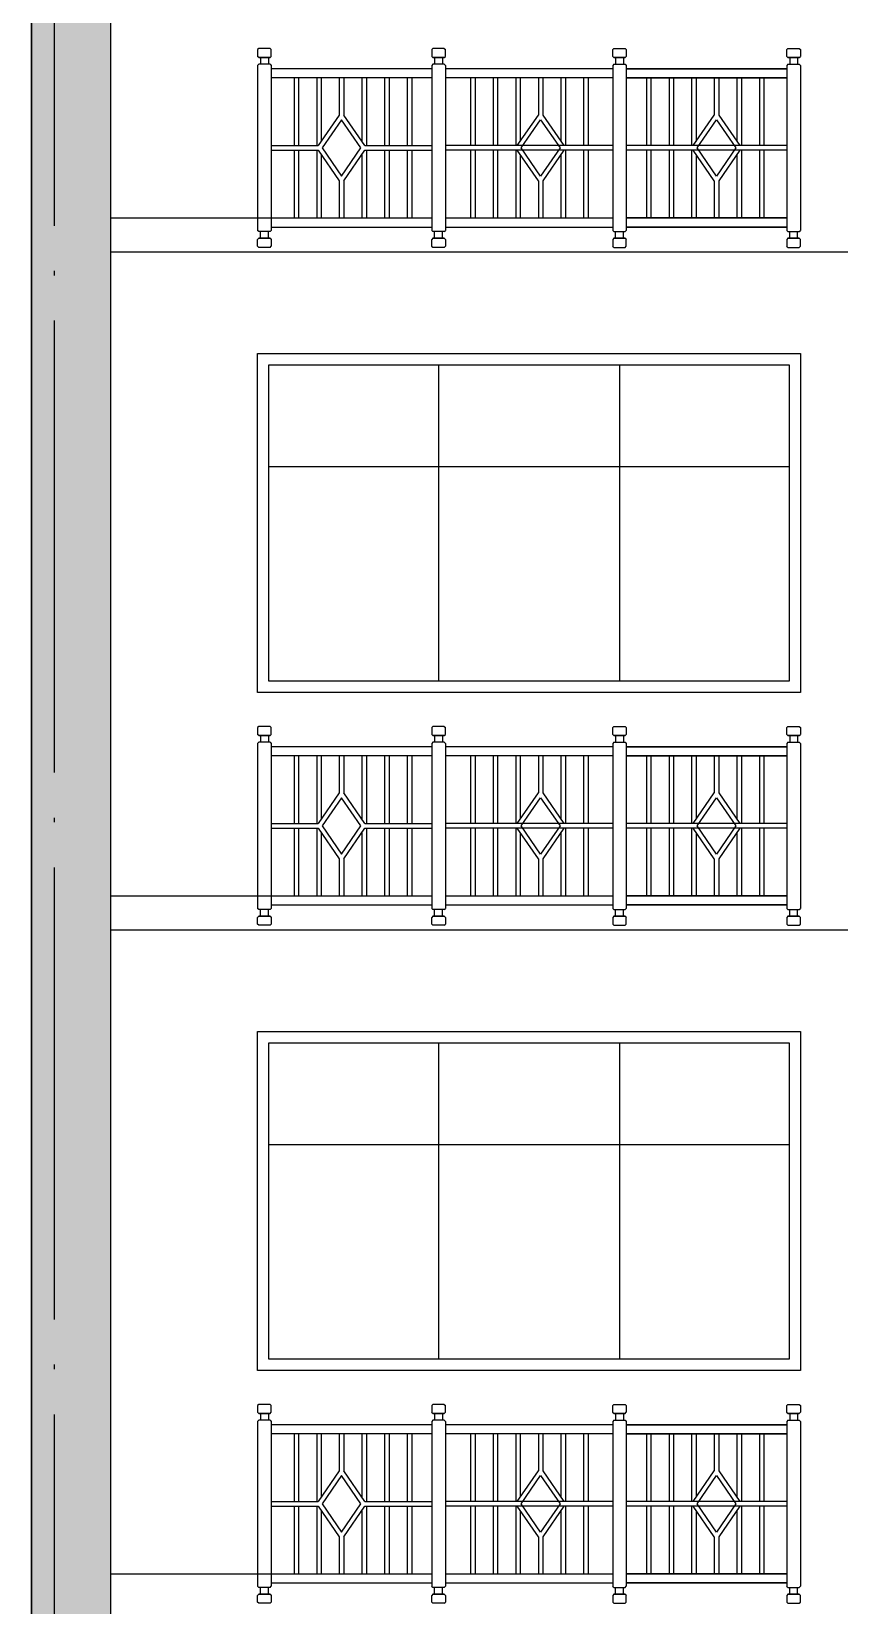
# Model space of a CAD drawing. Extents: x 522289 to 1051641, y 88514 to 354674.
# Drawn here: x 763707 to 767279, y 206410 to 213375 of the extents above; entities that cross this region are included whole.
import ezdxf

# ---------------------------------------------------------------- set-up
doc = ezdxf.new("R2010")
doc.units = 0
doc.header["$LTSCALE"] = 1000
doc.header["$MEASUREMENT"] = 0
doc.linetypes.add('DOTE', pattern=[2.42, 2, -0.2, 0.02, -0.2])
doc.layers.get('0').update_dxf_attribs({"linetype": 'CONTINUOUS'})
for name, color, linetype in [('_0', 7, 'CONTINUOUS'), ('DOTE', 1, 'DOTE'), ('WINDOW', 4, 'CONTINUOUS')]:
    doc.layers.add(name, color=color, linetype=linetype)

msp = doc.modelspace()

# ---------------------------------------------------------------- hatches: boundary and pattern name
h = msp.add_hatch()
h.set_pattern_fill('AR-B816', color=251, scale=100)
h.set_pattern_definition([(0, (-55291.1, 0), (0, 121.3104), []), (90, (-55291.1, 0), (-121.3104, 121.3104), [121.3104, -121.3104])])
h.paths.add_polyline_path([(763706.7, 221549.9), (764056.7, 221549.9), (764056.7, 200549.9), (763706.7, 200549.9)])

# ---------------------------------------------------------------- linework, layer by layer
at = {"color": 34}
for p, q in [((764706.7, 213224.9), (764706.7, 212494.9)), ((764766.7, 213224.9), (764766.7, 212494.9)), ((765476.7, 213209.9, 4.8), (764766.7, 213209.9)), ((765476.7, 213224.9, 4.8), (765476.7, 212494.9, 4.8)), ((765536.7, 213224.9, 4.8), (765536.7, 212494.9, 4.8)), ((766276.7, 213209.9, 4.8), (765536.7, 213209.9, 4.8)), ((766276.7, 213224.9, 4.8), (766276.7, 212494.9, 4.8)), ((766336.7, 213224.9, 4.8), (766336.7, 212494.9, 4.8)), ((767046.7, 213209.9, 4.8), (766336.7, 213209.9, 4.8)), ((766336.7, 213209.9, 4.8), (767046.7, 213209.9)), ((767046.7, 213224.9, 4.8), (767046.7, 212494.9, 4.8)), ((767046.7, 213224.9), (767046.7, 212494.9)), ((767106.7, 213224.9, 4.8), (767106.7, 212494.9, 4.8)), ((767106.7, 213224.9), (767106.7, 212494.9)), ((765476.7, 213169.9, 4.8), (764766.7, 213169.9)), ((766276.7, 213169.9, 4.8), (765536.7, 213169.9, 4.8)), ((767046.7, 213169.9, 4.8), (766336.7, 213169.9, 4.8)), ((766336.7, 213169.9, 4.8), (767046.7, 213169.9)), ((764766.7, 212869.9), (764974.6, 212869.9, 4.8)), ((765180.8, 212869.9, 4.8), (765476.7, 212869.9, 4.8)), ((766268.5, 212869.9, 9.7), (765536.7, 212869.9, 4.8)), ((765854.8, 212869.9, 9.7), (765536.7, 212869.9, 4.8)), ((766276.7, 212869.9, 4.8), (766061, 212869.9, 9.7)), ((766632.5, 212869.9, 4.8), (766336.7, 212869.9, 4.8)), ((767046.7, 212869.9, 4.8), (766444.8, 212869.9, 4.8)), ((767046.7, 212869.9), (766838.8, 212869.9, 4.8)), ((764766.7, 212849.9), (764974.6, 212849.9, 4.8)), ((765180.8, 212849.9, 4.8), (765476.7, 212849.9, 4.8)), ((766268.5, 212849.9, 9.7), (765536.7, 212849.9, 4.8)), ((765854.8, 212849.9, 9.7), (765536.7, 212849.9, 4.8)), ((766276.7, 212849.9, 4.8), (766061, 212849.9, 9.7)), ((766632.5, 212849.9, 4.8), (766336.7, 212849.9, 4.8)), ((767046.7, 212849.9, 4.8), (766444.8, 212849.9, 4.8)), ((767046.7, 212849.9), (766838.8, 212849.9, 4.8)), ((764766.7, 212549.9), (765476.7, 212549.9, 4.8)), ((764766.7, 212509.9), (765476.7, 212509.9, 4.8)), ((765536.7, 212549.9, 4.8), (766276.7, 212549.9, 4.8)), ((765536.7, 212509.9, 4.8), (766276.7, 212509.9, 4.8)), ((766336.7, 212549.9, 4.8), (767046.7, 212549.9, 4.8)), ((767046.7, 212549.9), (766336.7, 212549.9, 4.8)), ((766336.7, 212509.9, 4.8), (767046.7, 212509.9, 4.8)), ((767046.7, 212509.9), (766336.7, 212509.9, 4.8)), ((764706.7, 210224.9), (764706.7, 209494.9)), ((764766.7, 210224.9), (764766.7, 209494.9)), ((765476.7, 210224.9, 4.8), (765476.7, 209494.9, 4.8)), ((765536.7, 210224.9, 4.8), (765536.7, 209494.9, 4.8)), ((766276.7, 210224.9, 4.8), (766276.7, 209494.9, 4.8)), ((766336.7, 210224.9, 4.8), (766336.7, 209494.9, 4.8)), ((767046.7, 210224.9, 4.8), (767046.7, 209494.9, 4.8)), ((767046.7, 210224.9), (767046.7, 209494.9)), ((767106.7, 210224.9, 4.8), (767106.7, 209494.9, 4.8)), ((767106.7, 210224.9), (767106.7, 209494.9)), ((765476.7, 210209.9, 4.8), (764766.7, 210209.9)), ((765476.7, 210169.9, 4.8), (764766.7, 210169.9)), ((766276.7, 210209.9, 4.8), (765536.7, 210209.9, 4.8)), ((766276.7, 210169.9, 4.8), (765536.7, 210169.9, 4.8)), ((767046.7, 210209.9, 4.8), (766336.7, 210209.9, 4.8)), ((766336.7, 210209.9, 4.8), (767046.7, 210209.9)), ((767046.7, 210169.9, 4.8), (766336.7, 210169.9, 4.8)), ((766336.7, 210169.9, 4.8), (767046.7, 210169.9)), ((764766.7, 209869.9), (764974.6, 209869.9, 4.8)), ((765180.8, 209869.9, 4.8), (765476.7, 209869.9, 4.8)), ((766268.5, 209869.9, 9.7), (765536.7, 209869.9, 4.8)), ((765854.8, 209869.9, 9.7), (765536.7, 209869.9, 4.8)), ((766276.7, 209869.9, 4.8), (766061, 209869.9, 9.7)), ((766632.5, 209869.9, 4.8), (766336.7, 209869.9, 4.8)), ((767046.7, 209869.9, 4.8), (766444.8, 209869.9, 4.8)), ((767046.7, 209869.9), (766838.8, 209869.9, 4.8)), ((764766.7, 209849.9), (764974.6, 209849.9, 4.8)), ((765180.8, 209849.9, 4.8), (765476.7, 209849.9, 4.8)), ((766268.5, 209849.9, 9.7), (765536.7, 209849.9, 4.8)), ((765854.8, 209849.9, 9.7), (765536.7, 209849.9, 4.8)), ((766276.7, 209849.9, 4.8), (766061, 209849.9, 9.7)), ((766632.5, 209849.9, 4.8), (766336.7, 209849.9, 4.8)), ((767046.7, 209849.9, 4.8), (766444.8, 209849.9, 4.8)), ((767046.7, 209849.9), (766838.8, 209849.9, 4.8)), ((764766.7, 209549.9), (765476.7, 209549.9, 4.8)), ((765536.7, 209549.9, 4.8), (766276.7, 209549.9, 4.8)), ((766336.7, 209549.9, 4.8), (767046.7, 209549.9, 4.8)), ((767046.7, 209549.9), (766336.7, 209549.9, 4.8)), ((764766.7, 209509.9), (765476.7, 209509.9, 4.8)), ((765536.7, 209509.9, 4.8), (766276.7, 209509.9, 4.8)), ((766336.7, 209509.9, 4.8), (767046.7, 209509.9, 4.8)), ((767046.7, 209509.9), (766336.7, 209509.9, 4.8)), ((764706.7, 207224.9), (764706.7, 206494.9)), ((764766.7, 207224.9), (764766.7, 206494.9)), ((765476.7, 207224.9, 4.8), (765476.7, 206494.9, 4.8)), ((765536.7, 207224.9, 4.8), (765536.7, 206494.9, 4.8)), ((766276.7, 207224.9, 4.8), (766276.7, 206494.9, 4.8)), ((766336.7, 207224.9, 4.8), (766336.7, 206494.9, 4.8)), ((767046.7, 207224.9, 4.8), (767046.7, 206494.9, 4.8)), ((767046.7, 207224.9), (767046.7, 206494.9)), ((767106.7, 207224.9, 4.8), (767106.7, 206494.9, 4.8)), ((767106.7, 207224.9), (767106.7, 206494.9)), ((765476.7, 207209.9, 4.8), (764766.7, 207209.9)), ((765476.7, 207169.9, 4.8), (764766.7, 207169.9)), ((766276.7, 207209.9, 4.8), (765536.7, 207209.9, 4.8)), ((766276.7, 207169.9, 4.8), (765536.7, 207169.9, 4.8)), ((767046.7, 207209.9, 4.8), (766336.7, 207209.9, 4.8)), ((766336.7, 207209.9, 4.8), (767046.7, 207209.9)), ((767046.7, 207169.9, 4.8), (766336.7, 207169.9, 4.8)), ((766336.7, 207169.9, 4.8), (767046.7, 207169.9)), ((764766.7, 206869.9), (764974.6, 206869.9, 4.8)), ((765180.8, 206869.9, 4.8), (765476.7, 206869.9, 4.8)), ((766268.5, 206869.9, 9.7), (765536.7, 206869.9, 4.8)), ((765854.8, 206869.9, 9.7), (765536.7, 206869.9, 4.8)), ((766276.7, 206869.9, 4.8), (766061, 206869.9, 9.7)), ((766632.5, 206869.9, 4.8), (766336.7, 206869.9, 4.8)), ((767046.7, 206869.9, 4.8), (766444.8, 206869.9, 4.8)), ((767046.7, 206869.9), (766838.8, 206869.9, 4.8)), ((764766.7, 206849.9), (764974.6, 206849.9, 4.8)), ((765180.8, 206849.9, 4.8), (765476.7, 206849.9, 4.8)), ((766268.5, 206849.9, 9.7), (765536.7, 206849.9, 4.8)), ((765854.8, 206849.9, 9.7), (765536.7, 206849.9, 4.8)), ((766276.7, 206849.9, 4.8), (766061, 206849.9, 9.7)), ((766632.5, 206849.9, 4.8), (766336.7, 206849.9, 4.8)), ((767046.7, 206849.9, 4.8), (766444.8, 206849.9, 4.8)), ((767046.7, 206849.9), (766838.8, 206849.9, 4.8)), ((764766.7, 206549.9), (765476.7, 206549.9, 4.8)), ((765536.7, 206549.9, 4.8), (766276.7, 206549.9, 4.8)), ((766336.7, 206549.9, 4.8), (767046.7, 206549.9, 4.8)), ((767046.7, 206549.9), (766336.7, 206549.9, 4.8)), ((764766.7, 206509.9), (765476.7, 206509.9, 4.8)), ((765536.7, 206509.9, 4.8), (766276.7, 206509.9, 4.8)), ((766336.7, 206509.9, 4.8), (767046.7, 206509.9, 4.8)), ((767046.7, 206509.9), (766336.7, 206509.9, 4.8))]:
    msp.add_line(p, q, dxfattribs=at)
for points in [[(764711.7, 213299.9), (764706.7, 213294.9)], [(764706.7, 213294.9), (764706.7, 213264.9)], [(764761.7, 213299.9), (764711.7, 213299.9)], [(764761.7, 213299.9), (764766.7, 213294.9)], [(764766.7, 213264.9), (764766.7, 213294.9)], [(767051.7, 213299.9), (767046.7, 213294.9)], [(767046.7, 213264.9), (767046.7, 213294.9)], [(767051.7, 213299.9), (767101.7, 213299.9)], [(767101.7, 213299.9), (767106.7, 213294.9)], [(767106.7, 213294.9), (767106.7, 213264.9)], [(764711.7, 213259.9), (764706.7, 213264.9)], [(764711.7, 213229.9), (764706.7, 213224.9)], [(764761.7, 213259.9), (764711.7, 213259.9)], [(764711.7, 213259.9), (764761.7, 213259.9)], [(764761.7, 213229.9), (764711.7, 213229.9)], [(764719.2, 213259.9), (764719.2, 213229.9)], [(764754.2, 213259.9), (764754.2, 213229.9)], [(764761.7, 213259.9), (764766.7, 213264.9)], [(764761.7, 213229.9), (764766.7, 213224.9)], [(767051.7, 213259.9), (767046.7, 213264.9)], [(767051.7, 213229.9), (767046.7, 213224.9)], [(767051.7, 213259.9), (767101.7, 213259.9)], [(767101.7, 213259.9), (767051.7, 213259.9)], [(767051.7, 213229.9), (767101.7, 213229.9)], [(767059.2, 213259.9), (767059.2, 213229.9)], [(767094.2, 213259.9), (767094.2, 213229.9)], [(767101.7, 213259.9), (767106.7, 213264.9)], [(767101.7, 213229.9), (767106.7, 213224.9)], [(764711.7, 212489.9), (764706.7, 212494.9)], [(764711.7, 212459.9), (764706.7, 212454.9)], [(764706.7, 212424.9), (764706.7, 212454.9)], [(764761.7, 212489.9), (764711.7, 212489.9)], [(764761.7, 212459.9), (764711.7, 212459.9)], [(764711.7, 212459.9), (764761.7, 212459.9)], [(764719.2, 212459.9), (764719.2, 212489.9)], [(764754.2, 212459.9), (764754.2, 212489.9)], [(764761.7, 212489.9), (764766.7, 212494.9)], [(764761.7, 212459.9), (764766.7, 212454.9)], [(764766.7, 212454.9), (764766.7, 212424.9)], [(767051.7, 212489.9), (767046.7, 212494.9)], [(767051.7, 212459.9), (767046.7, 212454.9)], [(767046.7, 212454.9), (767046.7, 212424.9)], [(767051.7, 212489.9), (767101.7, 212489.9)], [(767051.7, 212459.9), (767101.7, 212459.9)], [(767101.7, 212459.9), (767051.7, 212459.9)], [(767059.2, 212459.9), (767059.2, 212489.9)], [(767094.2, 212459.9), (767094.2, 212489.9)], [(767101.7, 212489.9), (767106.7, 212494.9)], [(767101.7, 212459.9), (767106.7, 212454.9)], [(767106.7, 212424.9), (767106.7, 212454.9)], [(764711.7, 212419.9), (764706.7, 212424.9)], [(764761.7, 212419.9), (764711.7, 212419.9)], [(764761.7, 212419.9), (764766.7, 212424.9)], [(767051.7, 212419.9), (767046.7, 212424.9)], [(767051.7, 212419.9), (767101.7, 212419.9)], [(767101.7, 212419.9), (767106.7, 212424.9)], [(764711.7, 210299.9), (764706.7, 210294.9)], [(764706.7, 210294.9), (764706.7, 210264.9)], [(764761.7, 210299.9), (764711.7, 210299.9)], [(764761.7, 210299.9), (764766.7, 210294.9)], [(764766.7, 210264.9), (764766.7, 210294.9)], [(767051.7, 210299.9), (767046.7, 210294.9)], [(767046.7, 210264.9), (767046.7, 210294.9)], [(767051.7, 210299.9), (767101.7, 210299.9)], [(767101.7, 210299.9), (767106.7, 210294.9)], [(767106.7, 210294.9), (767106.7, 210264.9)], [(764711.7, 210259.9), (764706.7, 210264.9)], [(764711.7, 210229.9), (764706.7, 210224.9)], [(764761.7, 210259.9), (764711.7, 210259.9)], [(764711.7, 210259.9), (764761.7, 210259.9)], [(764761.7, 210229.9), (764711.7, 210229.9)], [(764719.2, 210259.9), (764719.2, 210229.9)], [(764754.2, 210259.9), (764754.2, 210229.9)], [(764761.7, 210259.9), (764766.7, 210264.9)], [(764761.7, 210229.9), (764766.7, 210224.9)], [(767051.7, 210259.9), (767046.7, 210264.9)], [(767051.7, 210229.9), (767046.7, 210224.9)], [(767051.7, 210259.9), (767101.7, 210259.9)], [(767101.7, 210259.9), (767051.7, 210259.9)], [(767051.7, 210229.9), (767101.7, 210229.9)], [(767059.2, 210259.9), (767059.2, 210229.9)], [(767094.2, 210259.9), (767094.2, 210229.9)], [(767101.7, 210259.9), (767106.7, 210264.9)], [(767101.7, 210229.9), (767106.7, 210224.9)], [(764711.7, 209489.9), (764706.7, 209494.9)], [(764711.7, 209459.9), (764706.7, 209454.9)], [(764706.7, 209424.9), (764706.7, 209454.9)], [(764761.7, 209489.9), (764711.7, 209489.9)], [(764761.7, 209459.9), (764711.7, 209459.9)], [(764711.7, 209459.9), (764761.7, 209459.9)], [(764719.2, 209459.9), (764719.2, 209489.9)], [(764754.2, 209459.9), (764754.2, 209489.9)], [(764761.7, 209489.9), (764766.7, 209494.9)], [(764761.7, 209459.9), (764766.7, 209454.9)], [(764766.7, 209454.9), (764766.7, 209424.9)], [(767051.7, 209489.9), (767046.7, 209494.9)], [(767051.7, 209459.9), (767046.7, 209454.9)], [(767046.7, 209454.9), (767046.7, 209424.9)], [(767051.7, 209489.9), (767101.7, 209489.9)], [(767051.7, 209459.9), (767101.7, 209459.9)], [(767101.7, 209459.9), (767051.7, 209459.9)], [(767059.2, 209459.9), (767059.2, 209489.9)], [(767094.2, 209459.9), (767094.2, 209489.9)], [(767101.7, 209489.9), (767106.7, 209494.9)], [(767101.7, 209459.9), (767106.7, 209454.9)], [(767106.7, 209424.9), (767106.7, 209454.9)], [(764711.7, 209419.9), (764706.7, 209424.9)], [(764761.7, 209419.9), (764711.7, 209419.9)], [(764761.7, 209419.9), (764766.7, 209424.9)], [(767051.7, 209419.9), (767046.7, 209424.9)], [(767051.7, 209419.9), (767101.7, 209419.9)], [(767101.7, 209419.9), (767106.7, 209424.9)], [(764711.7, 207299.9), (764706.7, 207294.9)], [(764706.7, 207294.9), (764706.7, 207264.9)], [(764761.7, 207299.9), (764711.7, 207299.9)], [(764761.7, 207299.9), (764766.7, 207294.9)], [(764766.7, 207264.9), (764766.7, 207294.9)], [(767051.7, 207299.9), (767046.7, 207294.9)], [(767046.7, 207264.9), (767046.7, 207294.9)], [(767051.7, 207299.9), (767101.7, 207299.9)], [(767101.7, 207299.9), (767106.7, 207294.9)], [(767106.7, 207294.9), (767106.7, 207264.9)], [(764711.7, 207259.9), (764706.7, 207264.9)], [(764711.7, 207229.9), (764706.7, 207224.9)], [(764761.7, 207259.9), (764711.7, 207259.9)], [(764711.7, 207259.9), (764761.7, 207259.9)], [(764761.7, 207229.9), (764711.7, 207229.9)], [(764719.2, 207259.9), (764719.2, 207229.9)], [(764754.2, 207259.9), (764754.2, 207229.9)], [(764761.7, 207259.9), (764766.7, 207264.9)], [(764761.7, 207229.9), (764766.7, 207224.9)], [(767051.7, 207259.9), (767046.7, 207264.9)], [(767051.7, 207229.9), (767046.7, 207224.9)], [(767051.7, 207259.9), (767101.7, 207259.9)], [(767101.7, 207259.9), (767051.7, 207259.9)], [(767051.7, 207229.9), (767101.7, 207229.9)], [(767059.2, 207259.9), (767059.2, 207229.9)], [(767094.2, 207259.9), (767094.2, 207229.9)], [(767101.7, 207259.9), (767106.7, 207264.9)], [(767101.7, 207229.9), (767106.7, 207224.9)], [(764711.7, 206489.9), (764706.7, 206494.9)], [(764711.7, 206459.9), (764706.7, 206454.9)], [(764706.7, 206424.9), (764706.7, 206454.9)], [(764761.7, 206489.9), (764711.7, 206489.9)], [(764761.7, 206459.9), (764711.7, 206459.9)], [(764711.7, 206459.9), (764761.7, 206459.9)], [(764719.2, 206459.9), (764719.2, 206489.9)], [(764754.2, 206459.9), (764754.2, 206489.9)], [(764761.7, 206489.9), (764766.7, 206494.9)], [(764761.7, 206459.9), (764766.7, 206454.9)], [(764766.7, 206454.9), (764766.7, 206424.9)], [(767051.7, 206489.9), (767046.7, 206494.9)], [(767051.7, 206459.9), (767046.7, 206454.9)], [(767046.7, 206454.9), (767046.7, 206424.9)], [(767051.7, 206489.9), (767101.7, 206489.9)], [(767051.7, 206459.9), (767101.7, 206459.9)], [(767101.7, 206459.9), (767051.7, 206459.9)], [(767059.2, 206459.9), (767059.2, 206489.9)], [(767094.2, 206459.9), (767094.2, 206489.9)], [(767101.7, 206489.9), (767106.7, 206494.9)], [(767101.7, 206459.9), (767106.7, 206454.9)], [(767106.7, 206424.9), (767106.7, 206454.9)], [(764711.7, 206419.9), (764706.7, 206424.9)], [(764761.7, 206419.9), (764711.7, 206419.9)], [(764761.7, 206419.9), (764766.7, 206424.9)], [(767051.7, 206419.9), (767046.7, 206424.9)], [(767051.7, 206419.9), (767101.7, 206419.9)], [(767101.7, 206419.9), (767106.7, 206424.9)]]:
    msp.add_lwpolyline(points, dxfattribs=at)
for points, elevation in [([(765481.7, 213299.9), (765476.7, 213294.9)], 4.8), ([(765476.7, 213294.9), (765476.7, 213264.9)], 4.8), ([(765531.7, 213299.9), (765481.7, 213299.9)], 4.8), ([(765531.7, 213299.9), (765536.7, 213294.9)], 4.8), ([(765536.7, 213264.9), (765536.7, 213294.9)], 4.8), ([(766281.7, 213299.9), (766276.7, 213294.9)], 4.8), ([(766276.7, 213264.9), (766276.7, 213294.9)], 4.8), ([(766281.7, 213299.9), (766331.7, 213299.9)], 4.8), ([(766331.7, 213299.9), (766336.7, 213294.9)], 4.8), ([(766336.7, 213294.9), (766336.7, 213264.9)], 4.8), ([(767051.7, 213299.9), (767046.7, 213294.9)], 4.8), ([(767046.7, 213264.9), (767046.7, 213294.9)], 4.8), ([(767051.7, 213299.9), (767101.7, 213299.9)], 4.8), ([(767101.7, 213299.9), (767106.7, 213294.9)], 4.8), ([(767106.7, 213294.9), (767106.7, 213264.9)], 4.8), ([(765481.7, 213259.9), (765476.7, 213264.9)], 4.8), ([(765481.7, 213229.9), (765476.7, 213224.9)], 4.8), ([(765531.7, 213259.9), (765481.7, 213259.9)], 4.8), ([(765481.7, 213259.9), (765531.7, 213259.9)], 4.8), ([(765531.7, 213229.9), (765481.7, 213229.9)], 4.8), ([(765489.2, 213259.9), (765489.2, 213229.9)], 4.8), ([(765524.2, 213259.9), (765524.2, 213229.9)], 4.8), ([(765531.7, 213259.9), (765536.7, 213264.9)], 4.8), ([(765531.7, 213229.9), (765536.7, 213224.9)], 4.8), ([(766281.7, 213259.9), (766276.7, 213264.9)], 4.8), ([(766281.7, 213229.9), (766276.7, 213224.9)], 4.8), ([(766281.7, 213259.9), (766331.7, 213259.9)], 4.8), ([(766331.7, 213259.9), (766281.7, 213259.9)], 4.8), ([(766281.7, 213229.9), (766331.7, 213229.9)], 4.8), ([(766289.2, 213259.9), (766289.2, 213229.9)], 4.8), ([(766324.2, 213259.9), (766324.2, 213229.9)], 4.8), ([(766331.7, 213259.9), (766336.7, 213264.9)], 4.8), ([(766331.7, 213229.9), (766336.7, 213224.9)], 4.8), ([(767051.7, 213259.9), (767046.7, 213264.9)], 4.8), ([(767051.7, 213229.9), (767046.7, 213224.9)], 4.8), ([(767051.7, 213259.9), (767101.7, 213259.9)], 4.8), ([(767101.7, 213259.9), (767051.7, 213259.9)], 4.8), ([(767051.7, 213229.9), (767101.7, 213229.9)], 4.8), ([(767059.2, 213259.9), (767059.2, 213229.9)], 4.8), ([(767094.2, 213259.9), (767094.2, 213229.9)], 4.8), ([(767101.7, 213259.9), (767106.7, 213264.9)], 4.8), ([(767101.7, 213229.9), (767106.7, 213224.9)], 4.8), ([(764867.7, 213169.9), (764867.7, 212869.9)], 4.8), ([(764887.7, 213169.9), (764887.7, 212869.9)], 4.8), ([(764967.7, 213169.9), (764967.7, 212869.9)], 4.8), ([(764987.7, 213169.9), (764987.7, 212889)], 4.8), ([(765067.7, 213169.9), (765067.7, 213005.4)], 4.8), ([(765087.7, 213169.9), (765087.7, 213005.4)], 4.8), ([(765167.7, 213169.9), (765167.7, 212889)], 4.8), ([(765187.7, 213169.9), (765187.7, 212869.9)], 4.8), ([(765267.7, 213169.9), (765267.7, 212869.9)], 4.8), ([(765287.7, 213169.9), (765287.7, 212869.9)], 4.8), ([(765367.7, 213169.9), (765367.7, 212869.9)], 4.8), ([(765387.7, 213169.9), (765387.7, 212869.9)], 4.8), ([(765647.9, 213169.9), (765647.9, 212869.9)], 9.7), ([(765667.9, 213169.9), (765667.9, 212869.9)], 9.7), ([(765747.9, 213169.9), (765747.9, 212869.9)], 9.7), ([(765767.9, 213169.9), (765767.9, 212869.9)], 9.7), ([(765847.9, 213169.9), (765847.9, 212869.9)], 9.7), ([(765867.9, 213169.9), (765867.9, 212889)], 9.7), ([(765947.9, 213169.9), (765947.9, 213005.4)], 9.7), ([(765967.9, 213169.9), (765967.9, 213005.4)], 9.7), ([(766047.9, 213169.9), (766047.9, 212889)], 9.7), ([(766067.9, 213169.9), (766067.9, 212869.9)], 9.7), ([(766147.9, 213169.9), (766147.9, 212869.9)], 9.7), ([(766167.9, 213169.9), (766167.9, 212869.9)], 9.7), ([(766425.6, 213169.9), (766425.6, 212869.9)], 4.8), ([(766445.6, 213169.9), (766445.6, 212869.9)], 4.8), ([(766525.6, 213169.9), (766525.6, 212869.9)], 4.8), ([(766545.6, 213169.9), (766545.6, 212869.9)], 4.8), ([(766625.6, 213169.9), (766625.6, 212869.9)], 4.8), ([(766645.6, 213169.9), (766645.6, 212889)], 4.8), ([(766725.6, 213169.9), (766725.6, 213005.4)], 4.8), ([(766745.6, 213169.9), (766745.6, 213005.4)], 4.8), ([(766825.6, 213169.9), (766825.6, 212889)], 4.8), ([(766845.6, 213169.9), (766845.6, 212869.9)], 4.8), ([(766925.6, 213169.9), (766925.6, 212869.9)], 4.8), ([(766945.6, 213169.9), (766945.6, 212869.9)], 4.8), ([(765067.7, 213005.4), (764974.6, 212869.9)], 4.8), ([(765180.8, 212869.9), (765087.7, 213005.4)], 4.8), ([(765854.8, 212869.9), (765947.9, 213005.4)], 9.7), ([(765967.9, 213005.4), (766061, 212869.9)], 9.7), ([(766632.5, 212869.9), (766725.6, 213005.4)], 4.8), ([(766745.6, 213005.4), (766838.8, 212869.9)], 4.8), ([(764867.7, 212849.9), (764867.7, 212549.9)], 4.8), ([(764887.7, 212849.9), (764887.7, 212549.9)], 4.8), ([(764967.7, 212849.9), (764967.7, 212549.9)], 4.8), ([(764974.6, 212849.9), (765067.7, 212714.5)], 4.8), ([(764987.7, 212830.8), (764987.7, 212549.9)], 4.8), ([(765087.7, 212714.5), (765180.8, 212849.9)], 4.8), ([(765167.7, 212830.8), (765167.7, 212549.9)], 4.8), ([(765187.7, 212849.9), (765187.7, 212549.9)], 4.8), ([(765267.7, 212849.9), (765267.7, 212549.9)], 4.8), ([(765287.7, 212849.9), (765287.7, 212549.9)], 4.8), ([(765367.7, 212849.9), (765367.7, 212549.9)], 4.8), ([(765387.7, 212849.9), (765387.7, 212549.9)], 4.8), ([(765536.7, 212849.9), (765536.7, 212549.9)], 4.8), ([(765647.9, 212849.9), (765647.9, 212549.9)], 9.7), ([(765667.9, 212849.9), (765667.9, 212549.9)], 9.7), ([(765747.9, 212849.9), (765747.9, 212549.9)], 9.7), ([(765767.9, 212849.9), (765767.9, 212549.9)], 9.7), ([(765847.9, 212849.9), (765847.9, 212549.9)], 9.7), ([(765947.9, 212714.5), (765854.8, 212849.9)], 9.7), ([(765867.9, 212830.8), (765867.9, 212549.9)], 9.7), ([(766061, 212849.9), (765967.9, 212714.5)], 9.7), ([(766047.9, 212830.8), (766047.9, 212549.9)], 9.7), ([(766067.9, 212849.9), (766067.9, 212549.9)], 9.7), ([(766147.9, 212849.9), (766147.9, 212549.9)], 9.7), ([(766167.9, 212849.9), (766167.9, 212549.9)], 9.7), ([(766276.7, 212849.9), (766276.7, 212549.9)], 4.8), ([(766425.6, 212849.9), (766425.6, 212549.9)], 4.8), ([(766445.6, 212849.9), (766445.6, 212549.9)], 4.8), ([(766525.6, 212849.9), (766525.6, 212549.9)], 4.8), ([(766545.6, 212849.9), (766545.6, 212549.9)], 4.8), ([(766625.6, 212849.9), (766625.6, 212549.9)], 4.8), ([(766725.6, 212714.5), (766632.5, 212849.9)], 4.8), ([(766645.6, 212830.8), (766645.6, 212549.9)], 4.8), ([(766838.8, 212849.9), (766745.6, 212714.5)], 4.8), ([(766825.6, 212830.8), (766825.6, 212549.9)], 4.8), ([(766845.6, 212849.9), (766845.6, 212549.9)], 4.8), ([(766925.6, 212849.9), (766925.6, 212549.9)], 4.8), ([(766945.6, 212849.9), (766945.6, 212549.9)], 4.8), ([(765067.7, 212714.5), (765067.7, 212549.9)], 4.8), ([(765087.7, 212714.5), (765087.7, 212549.9)], 4.8), ([(765947.9, 212714.5), (765947.9, 212549.9)], 9.7), ([(765967.9, 212714.5), (765967.9, 212549.9)], 9.7), ([(766725.6, 212714.5), (766725.6, 212549.9)], 4.8), ([(766745.6, 212714.5), (766745.6, 212549.9)], 4.8), ([(765481.7, 212489.9), (765476.7, 212494.9)], 4.8), ([(765481.7, 212459.9), (765476.7, 212454.9)], 4.8), ([(765476.7, 212424.9), (765476.7, 212454.9)], 4.8), ([(765531.7, 212489.9), (765481.7, 212489.9)], 4.8), ([(765531.7, 212459.9), (765481.7, 212459.9)], 4.8), ([(765481.7, 212459.9), (765531.7, 212459.9)], 4.8), ([(765489.2, 212459.9), (765489.2, 212489.9)], 4.8), ([(765524.2, 212459.9), (765524.2, 212489.9)], 4.8), ([(765531.7, 212489.9), (765536.7, 212494.9)], 4.8), ([(765531.7, 212459.9), (765536.7, 212454.9)], 4.8), ([(765536.7, 212454.9), (765536.7, 212424.9)], 4.8), ([(766281.7, 212489.9), (766276.7, 212494.9)], 4.8), ([(766281.7, 212459.9), (766276.7, 212454.9)], 4.8), ([(766276.7, 212454.9), (766276.7, 212424.9)], 4.8), ([(766281.7, 212489.9), (766331.7, 212489.9)], 4.8), ([(766281.7, 212459.9), (766331.7, 212459.9)], 4.8), ([(766331.7, 212459.9), (766281.7, 212459.9)], 4.8), ([(766289.2, 212459.9), (766289.2, 212489.9)], 4.8), ([(766324.2, 212459.9), (766324.2, 212489.9)], 4.8), ([(766331.7, 212489.9), (766336.7, 212494.9)], 4.8), ([(766331.7, 212459.9), (766336.7, 212454.9)], 4.8), ([(766336.7, 212424.9), (766336.7, 212454.9)], 4.8), ([(767051.7, 212489.9), (767046.7, 212494.9)], 4.8), ([(767051.7, 212459.9), (767046.7, 212454.9)], 4.8), ([(767046.7, 212454.9), (767046.7, 212424.9)], 4.8), ([(767051.7, 212489.9), (767101.7, 212489.9)], 4.8), ([(767051.7, 212459.9), (767101.7, 212459.9)], 4.8), ([(767101.7, 212459.9), (767051.7, 212459.9)], 4.8), ([(767059.2, 212459.9), (767059.2, 212489.9)], 4.8), ([(767094.2, 212459.9), (767094.2, 212489.9)], 4.8), ([(767101.7, 212489.9), (767106.7, 212494.9)], 4.8), ([(767101.7, 212459.9), (767106.7, 212454.9)], 4.8), ([(767106.7, 212424.9), (767106.7, 212454.9)], 4.8), ([(765481.7, 212419.9), (765476.7, 212424.9)], 4.8), ([(765531.7, 212419.9), (765481.7, 212419.9)], 4.8), ([(765531.7, 212419.9), (765536.7, 212424.9)], 4.8), ([(766281.7, 212419.9), (766276.7, 212424.9)], 4.8), ([(766281.7, 212419.9), (766331.7, 212419.9)], 4.8), ([(766331.7, 212419.9), (766336.7, 212424.9)], 4.8), ([(766331.7, 212419.9), (766336.7, 212424.9)], 4.8), ([(767051.7, 212419.9), (767046.7, 212424.9)], 4.8), ([(767051.7, 212419.9), (767101.7, 212419.9)], 4.8), ([(767101.7, 212419.9), (767106.7, 212424.9)], 4.8), ([(765481.7, 210299.9), (765476.7, 210294.9)], 4.8), ([(765476.7, 210294.9), (765476.7, 210264.9)], 4.8), ([(765531.7, 210299.9), (765481.7, 210299.9)], 4.8), ([(765531.7, 210299.9), (765536.7, 210294.9)], 4.8), ([(765536.7, 210264.9), (765536.7, 210294.9)], 4.8), ([(766281.7, 210299.9), (766276.7, 210294.9)], 4.8), ([(766276.7, 210264.9), (766276.7, 210294.9)], 4.8), ([(766281.7, 210299.9), (766331.7, 210299.9)], 4.8), ([(766331.7, 210299.9), (766336.7, 210294.9)], 4.8), ([(766336.7, 210294.9), (766336.7, 210264.9)], 4.8), ([(767051.7, 210299.9), (767046.7, 210294.9)], 4.8), ([(767046.7, 210264.9), (767046.7, 210294.9)], 4.8), ([(767051.7, 210299.9), (767101.7, 210299.9)], 4.8), ([(767101.7, 210299.9), (767106.7, 210294.9)], 4.8), ([(767106.7, 210294.9), (767106.7, 210264.9)], 4.8), ([(765481.7, 210259.9), (765476.7, 210264.9)], 4.8), ([(765481.7, 210229.9), (765476.7, 210224.9)], 4.8), ([(765531.7, 210259.9), (765481.7, 210259.9)], 4.8), ([(765481.7, 210259.9), (765531.7, 210259.9)], 4.8), ([(765531.7, 210229.9), (765481.7, 210229.9)], 4.8), ([(765489.2, 210259.9), (765489.2, 210229.9)], 4.8), ([(765524.2, 210259.9), (765524.2, 210229.9)], 4.8), ([(765531.7, 210259.9), (765536.7, 210264.9)], 4.8), ([(765531.7, 210229.9), (765536.7, 210224.9)], 4.8), ([(766281.7, 210259.9), (766276.7, 210264.9)], 4.8), ([(766281.7, 210229.9), (766276.7, 210224.9)], 4.8), ([(766281.7, 210259.9), (766331.7, 210259.9)], 4.8), ([(766331.7, 210259.9), (766281.7, 210259.9)], 4.8), ([(766281.7, 210229.9), (766331.7, 210229.9)], 4.8), ([(766289.2, 210259.9), (766289.2, 210229.9)], 4.8), ([(766324.2, 210259.9), (766324.2, 210229.9)], 4.8), ([(766331.7, 210259.9), (766336.7, 210264.9)], 4.8), ([(766331.7, 210229.9), (766336.7, 210224.9)], 4.8), ([(767051.7, 210259.9), (767046.7, 210264.9)], 4.8), ([(767051.7, 210229.9), (767046.7, 210224.9)], 4.8), ([(767051.7, 210259.9), (767101.7, 210259.9)], 4.8), ([(767101.7, 210259.9), (767051.7, 210259.9)], 4.8), ([(767051.7, 210229.9), (767101.7, 210229.9)], 4.8), ([(767059.2, 210259.9), (767059.2, 210229.9)], 4.8), ([(767094.2, 210259.9), (767094.2, 210229.9)], 4.8), ([(767101.7, 210259.9), (767106.7, 210264.9)], 4.8), ([(767101.7, 210229.9), (767106.7, 210224.9)], 4.8), ([(764867.7, 210169.9), (764867.7, 209869.9)], 4.8), ([(764887.7, 210169.9), (764887.7, 209869.9)], 4.8), ([(764967.7, 210169.9), (764967.7, 209869.9)], 4.8), ([(764987.7, 210169.9), (764987.7, 209889)], 4.8), ([(765067.7, 210169.9), (765067.7, 210005.4)], 4.8), ([(765087.7, 210169.9), (765087.7, 210005.4)], 4.8), ([(765167.7, 210169.9), (765167.7, 209889)], 4.8), ([(765187.7, 210169.9), (765187.7, 209869.9)], 4.8), ([(765267.7, 210169.9), (765267.7, 209869.9)], 4.8), ([(765287.7, 210169.9), (765287.7, 209869.9)], 4.8), ([(765367.7, 210169.9), (765367.7, 209869.9)], 4.8), ([(765387.7, 210169.9), (765387.7, 209869.9)], 4.8), ([(765647.9, 210169.9), (765647.9, 209869.9)], 9.7), ([(765667.9, 210169.9), (765667.9, 209869.9)], 9.7), ([(765747.9, 210169.9), (765747.9, 209869.9)], 9.7), ([(765767.9, 210169.9), (765767.9, 209869.9)], 9.7), ([(765847.9, 210169.9), (765847.9, 209869.9)], 9.7), ([(765867.9, 210169.9), (765867.9, 209889)], 9.7), ([(765947.9, 210169.9), (765947.9, 210005.4)], 9.7), ([(765967.9, 210169.9), (765967.9, 210005.4)], 9.7), ([(766047.9, 210169.9), (766047.9, 209889)], 9.7), ([(766067.9, 210169.9), (766067.9, 209869.9)], 9.7), ([(766147.9, 210169.9), (766147.9, 209869.9)], 9.7), ([(766167.9, 210169.9), (766167.9, 209869.9)], 9.7), ([(766425.6, 210169.9), (766425.6, 209869.9)], 4.8), ([(766445.6, 210169.9), (766445.6, 209869.9)], 4.8), ([(766525.6, 210169.9), (766525.6, 209869.9)], 4.8), ([(766545.6, 210169.9), (766545.6, 209869.9)], 4.8), ([(766625.6, 210169.9), (766625.6, 209869.9)], 4.8), ([(766645.6, 210169.9), (766645.6, 209889)], 4.8), ([(766725.6, 210169.9), (766725.6, 210005.4)], 4.8), ([(766745.6, 210169.9), (766745.6, 210005.4)], 4.8), ([(766825.6, 210169.9), (766825.6, 209889)], 4.8), ([(766845.6, 210169.9), (766845.6, 209869.9)], 4.8), ([(766925.6, 210169.9), (766925.6, 209869.9)], 4.8), ([(766945.6, 210169.9), (766945.6, 209869.9)], 4.8), ([(765067.7, 210005.4), (764974.6, 209869.9)], 4.8), ([(765180.8, 209869.9), (765087.7, 210005.4)], 4.8), ([(765854.8, 209869.9), (765947.9, 210005.4)], 9.7), ([(765967.9, 210005.4), (766061, 209869.9)], 9.7), ([(766632.5, 209869.9), (766725.6, 210005.4)], 4.8), ([(766745.6, 210005.4), (766838.8, 209869.9)], 4.8), ([(764867.7, 209849.9), (764867.7, 209549.9)], 4.8), ([(764887.7, 209849.9), (764887.7, 209549.9)], 4.8), ([(764967.7, 209849.9), (764967.7, 209549.9)], 4.8), ([(764974.6, 209849.9), (765067.7, 209714.5)], 4.8), ([(764987.7, 209830.8), (764987.7, 209549.9)], 4.8), ([(765087.7, 209714.5), (765180.8, 209849.9)], 4.8), ([(765167.7, 209830.8), (765167.7, 209549.9)], 4.8), ([(765187.7, 209849.9), (765187.7, 209549.9)], 4.8), ([(765267.7, 209849.9), (765267.7, 209549.9)], 4.8), ([(765287.7, 209849.9), (765287.7, 209549.9)], 4.8), ([(765367.7, 209849.9), (765367.7, 209549.9)], 4.8), ([(765387.7, 209849.9), (765387.7, 209549.9)], 4.8), ([(765536.7, 209849.9), (765536.7, 209549.9)], 4.8), ([(765647.9, 209849.9), (765647.9, 209549.9)], 9.7), ([(765667.9, 209849.9), (765667.9, 209549.9)], 9.7), ([(765747.9, 209849.9), (765747.9, 209549.9)], 9.7), ([(765767.9, 209849.9), (765767.9, 209549.9)], 9.7), ([(765847.9, 209849.9), (765847.9, 209549.9)], 9.7), ([(765947.9, 209714.5), (765854.8, 209849.9)], 9.7), ([(765867.9, 209830.8), (765867.9, 209549.9)], 9.7), ([(766061, 209849.9), (765967.9, 209714.5)], 9.7), ([(766047.9, 209830.8), (766047.9, 209549.9)], 9.7), ([(766067.9, 209849.9), (766067.9, 209549.9)], 9.7), ([(766147.9, 209849.9), (766147.9, 209549.9)], 9.7), ([(766167.9, 209849.9), (766167.9, 209549.9)], 9.7), ([(766276.7, 209849.9), (766276.7, 209549.9)], 4.8), ([(766425.6, 209849.9), (766425.6, 209549.9)], 4.8), ([(766445.6, 209849.9), (766445.6, 209549.9)], 4.8), ([(766525.6, 209849.9), (766525.6, 209549.9)], 4.8), ([(766545.6, 209849.9), (766545.6, 209549.9)], 4.8), ([(766625.6, 209849.9), (766625.6, 209549.9)], 4.8), ([(766725.6, 209714.5), (766632.5, 209849.9)], 4.8), ([(766645.6, 209830.8), (766645.6, 209549.9)], 4.8), ([(766838.8, 209849.9), (766745.6, 209714.5)], 4.8), ([(766825.6, 209830.8), (766825.6, 209549.9)], 4.8), ([(766845.6, 209849.9), (766845.6, 209549.9)], 4.8), ([(766925.6, 209849.9), (766925.6, 209549.9)], 4.8), ([(766945.6, 209849.9), (766945.6, 209549.9)], 4.8), ([(765067.7, 209714.5), (765067.7, 209549.9)], 4.8), ([(765087.7, 209714.5), (765087.7, 209549.9)], 4.8), ([(765947.9, 209714.5), (765947.9, 209549.9)], 9.7), ([(765967.9, 209714.5), (765967.9, 209549.9)], 9.7), ([(766725.6, 209714.5), (766725.6, 209549.9)], 4.8), ([(766745.6, 209714.5), (766745.6, 209549.9)], 4.8), ([(765481.7, 209489.9), (765476.7, 209494.9)], 4.8), ([(765481.7, 209459.9), (765476.7, 209454.9)], 4.8), ([(765476.7, 209424.9), (765476.7, 209454.9)], 4.8), ([(765531.7, 209489.9), (765481.7, 209489.9)], 4.8), ([(765531.7, 209459.9), (765481.7, 209459.9)], 4.8), ([(765481.7, 209459.9), (765531.7, 209459.9)], 4.8), ([(765489.2, 209459.9), (765489.2, 209489.9)], 4.8), ([(765524.2, 209459.9), (765524.2, 209489.9)], 4.8), ([(765531.7, 209489.9), (765536.7, 209494.9)], 4.8), ([(765531.7, 209459.9), (765536.7, 209454.9)], 4.8), ([(765536.7, 209454.9), (765536.7, 209424.9)], 4.8), ([(766281.7, 209489.9), (766276.7, 209494.9)], 4.8), ([(766281.7, 209459.9), (766276.7, 209454.9)], 4.8), ([(766276.7, 209454.9), (766276.7, 209424.9)], 4.8), ([(766281.7, 209489.9), (766331.7, 209489.9)], 4.8), ([(766281.7, 209459.9), (766331.7, 209459.9)], 4.8), ([(766331.7, 209459.9), (766281.7, 209459.9)], 4.8), ([(766289.2, 209459.9), (766289.2, 209489.9)], 4.8), ([(766324.2, 209459.9), (766324.2, 209489.9)], 4.8), ([(766331.7, 209489.9), (766336.7, 209494.9)], 4.8), ([(766331.7, 209459.9), (766336.7, 209454.9)], 4.8), ([(766336.7, 209424.9), (766336.7, 209454.9)], 4.8), ([(767051.7, 209489.9), (767046.7, 209494.9)], 4.8), ([(767051.7, 209459.9), (767046.7, 209454.9)], 4.8), ([(767046.7, 209454.9), (767046.7, 209424.9)], 4.8), ([(767051.7, 209489.9), (767101.7, 209489.9)], 4.8), ([(767051.7, 209459.9), (767101.7, 209459.9)], 4.8), ([(767101.7, 209459.9), (767051.7, 209459.9)], 4.8), ([(767059.2, 209459.9), (767059.2, 209489.9)], 4.8), ([(767094.2, 209459.9), (767094.2, 209489.9)], 4.8), ([(767101.7, 209489.9), (767106.7, 209494.9)], 4.8), ([(767101.7, 209459.9), (767106.7, 209454.9)], 4.8), ([(767106.7, 209424.9), (767106.7, 209454.9)], 4.8), ([(765481.7, 209419.9), (765476.7, 209424.9)], 4.8), ([(765531.7, 209419.9), (765481.7, 209419.9)], 4.8), ([(765531.7, 209419.9), (765536.7, 209424.9)], 4.8), ([(766281.7, 209419.9), (766276.7, 209424.9)], 4.8), ([(766281.7, 209419.9), (766331.7, 209419.9)], 4.8), ([(766331.7, 209419.9), (766336.7, 209424.9)], 4.8), ([(766331.7, 209419.9), (766336.7, 209424.9)], 4.8), ([(767051.7, 209419.9), (767046.7, 209424.9)], 4.8), ([(767051.7, 209419.9), (767101.7, 209419.9)], 4.8), ([(767101.7, 209419.9), (767106.7, 209424.9)], 4.8), ([(765481.7, 207299.9), (765476.7, 207294.9)], 4.8), ([(765476.7, 207294.9), (765476.7, 207264.9)], 4.8), ([(765531.7, 207299.9), (765481.7, 207299.9)], 4.8), ([(765531.7, 207299.9), (765536.7, 207294.9)], 4.8), ([(765536.7, 207264.9), (765536.7, 207294.9)], 4.8), ([(766281.7, 207299.9), (766276.7, 207294.9)], 4.8), ([(766276.7, 207264.9), (766276.7, 207294.9)], 4.8), ([(766281.7, 207299.9), (766331.7, 207299.9)], 4.8), ([(766331.7, 207299.9), (766336.7, 207294.9)], 4.8), ([(766336.7, 207294.9), (766336.7, 207264.9)], 4.8), ([(767051.7, 207299.9), (767046.7, 207294.9)], 4.8), ([(767046.7, 207264.9), (767046.7, 207294.9)], 4.8), ([(767051.7, 207299.9), (767101.7, 207299.9)], 4.8), ([(767101.7, 207299.9), (767106.7, 207294.9)], 4.8), ([(767106.7, 207294.9), (767106.7, 207264.9)], 4.8), ([(765481.7, 207259.9), (765476.7, 207264.9)], 4.8), ([(765481.7, 207229.9), (765476.7, 207224.9)], 4.8), ([(765531.7, 207259.9), (765481.7, 207259.9)], 4.8), ([(765481.7, 207259.9), (765531.7, 207259.9)], 4.8), ([(765531.7, 207229.9), (765481.7, 207229.9)], 4.8), ([(765489.2, 207259.9), (765489.2, 207229.9)], 4.8), ([(765524.2, 207259.9), (765524.2, 207229.9)], 4.8), ([(765531.7, 207259.9), (765536.7, 207264.9)], 4.8), ([(765531.7, 207229.9), (765536.7, 207224.9)], 4.8), ([(766281.7, 207259.9), (766276.7, 207264.9)], 4.8), ([(766281.7, 207229.9), (766276.7, 207224.9)], 4.8), ([(766281.7, 207259.9), (766331.7, 207259.9)], 4.8), ([(766331.7, 207259.9), (766281.7, 207259.9)], 4.8), ([(766281.7, 207229.9), (766331.7, 207229.9)], 4.8), ([(766289.2, 207259.9), (766289.2, 207229.9)], 4.8), ([(766324.2, 207259.9), (766324.2, 207229.9)], 4.8), ([(766331.7, 207259.9), (766336.7, 207264.9)], 4.8), ([(766331.7, 207229.9), (766336.7, 207224.9)], 4.8), ([(767051.7, 207259.9), (767046.7, 207264.9)], 4.8), ([(767051.7, 207229.9), (767046.7, 207224.9)], 4.8), ([(767051.7, 207259.9), (767101.7, 207259.9)], 4.8), ([(767101.7, 207259.9), (767051.7, 207259.9)], 4.8), ([(767051.7, 207229.9), (767101.7, 207229.9)], 4.8), ([(767059.2, 207259.9), (767059.2, 207229.9)], 4.8), ([(767094.2, 207259.9), (767094.2, 207229.9)], 4.8), ([(767101.7, 207259.9), (767106.7, 207264.9)], 4.8), ([(767101.7, 207229.9), (767106.7, 207224.9)], 4.8), ([(764867.7, 207169.9), (764867.7, 206869.9)], 4.8), ([(764887.7, 207169.9), (764887.7, 206869.9)], 4.8), ([(764967.7, 207169.9), (764967.7, 206869.9)], 4.8), ([(764987.7, 207169.9), (764987.7, 206889)], 4.8), ([(765067.7, 207169.9), (765067.7, 207005.4)], 4.8), ([(765087.7, 207169.9), (765087.7, 207005.4)], 4.8), ([(765167.7, 207169.9), (765167.7, 206889)], 4.8), ([(765187.7, 207169.9), (765187.7, 206869.9)], 4.8), ([(765267.7, 207169.9), (765267.7, 206869.9)], 4.8), ([(765287.7, 207169.9), (765287.7, 206869.9)], 4.8), ([(765367.7, 207169.9), (765367.7, 206869.9)], 4.8), ([(765387.7, 207169.9), (765387.7, 206869.9)], 4.8), ([(765647.9, 207169.9), (765647.9, 206869.9)], 9.7), ([(765667.9, 207169.9), (765667.9, 206869.9)], 9.7), ([(765747.9, 207169.9), (765747.9, 206869.9)], 9.7), ([(765767.9, 207169.9), (765767.9, 206869.9)], 9.7), ([(765847.9, 207169.9), (765847.9, 206869.9)], 9.7), ([(765867.9, 207169.9), (765867.9, 206889)], 9.7), ([(765947.9, 207169.9), (765947.9, 207005.4)], 9.7), ([(765967.9, 207169.9), (765967.9, 207005.4)], 9.7), ([(766047.9, 207169.9), (766047.9, 206889)], 9.7), ([(766067.9, 207169.9), (766067.9, 206869.9)], 9.7), ([(766147.9, 207169.9), (766147.9, 206869.9)], 9.7), ([(766167.9, 207169.9), (766167.9, 206869.9)], 9.7), ([(766425.6, 207169.9), (766425.6, 206869.9)], 4.8), ([(766445.6, 207169.9), (766445.6, 206869.9)], 4.8), ([(766525.6, 207169.9), (766525.6, 206869.9)], 4.8), ([(766545.6, 207169.9), (766545.6, 206869.9)], 4.8), ([(766625.6, 207169.9), (766625.6, 206869.9)], 4.8), ([(766645.6, 207169.9), (766645.6, 206889)], 4.8), ([(766725.6, 207169.9), (766725.6, 207005.4)], 4.8), ([(766745.6, 207169.9), (766745.6, 207005.4)], 4.8), ([(766825.6, 207169.9), (766825.6, 206889)], 4.8), ([(766845.6, 207169.9), (766845.6, 206869.9)], 4.8), ([(766925.6, 207169.9), (766925.6, 206869.9)], 4.8), ([(766945.6, 207169.9), (766945.6, 206869.9)], 4.8), ([(765067.7, 207005.4), (764974.6, 206869.9)], 4.8), ([(765180.8, 206869.9), (765087.7, 207005.4)], 4.8), ([(765854.8, 206869.9), (765947.9, 207005.4)], 9.7), ([(765967.9, 207005.4), (766061, 206869.9)], 9.7), ([(766632.5, 206869.9), (766725.6, 207005.4)], 4.8), ([(766745.6, 207005.4), (766838.8, 206869.9)], 4.8), ([(764867.7, 206849.9), (764867.7, 206549.9)], 4.8), ([(764887.7, 206849.9), (764887.7, 206549.9)], 4.8), ([(764967.7, 206849.9), (764967.7, 206549.9)], 4.8), ([(764974.6, 206849.9), (765067.7, 206714.5)], 4.8), ([(764987.7, 206830.8), (764987.7, 206549.9)], 4.8), ([(765087.7, 206714.5), (765180.8, 206849.9)], 4.8), ([(765167.7, 206830.8), (765167.7, 206549.9)], 4.8), ([(765187.7, 206849.9), (765187.7, 206549.9)], 4.8), ([(765267.7, 206849.9), (765267.7, 206549.9)], 4.8), ([(765287.7, 206849.9), (765287.7, 206549.9)], 4.8), ([(765367.7, 206849.9), (765367.7, 206549.9)], 4.8), ([(765387.7, 206849.9), (765387.7, 206549.9)], 4.8), ([(765536.7, 206849.9), (765536.7, 206549.9)], 4.8), ([(765647.9, 206849.9), (765647.9, 206549.9)], 9.7), ([(765667.9, 206849.9), (765667.9, 206549.9)], 9.7), ([(765747.9, 206849.9), (765747.9, 206549.9)], 9.7), ([(765767.9, 206849.9), (765767.9, 206549.9)], 9.7), ([(765847.9, 206849.9), (765847.9, 206549.9)], 9.7), ([(765947.9, 206714.5), (765854.8, 206849.9)], 9.7), ([(765867.9, 206830.8), (765867.9, 206549.9)], 9.7), ([(766061, 206849.9), (765967.9, 206714.5)], 9.7), ([(766047.9, 206830.8), (766047.9, 206549.9)], 9.7), ([(766067.9, 206849.9), (766067.9, 206549.9)], 9.7), ([(766147.9, 206849.9), (766147.9, 206549.9)], 9.7), ([(766167.9, 206849.9), (766167.9, 206549.9)], 9.7), ([(766276.7, 206849.9), (766276.7, 206549.9)], 4.8), ([(766425.6, 206849.9), (766425.6, 206549.9)], 4.8), ([(766445.6, 206849.9), (766445.6, 206549.9)], 4.8), ([(766525.6, 206849.9), (766525.6, 206549.9)], 4.8), ([(766545.6, 206849.9), (766545.6, 206549.9)], 4.8), ([(766625.6, 206849.9), (766625.6, 206549.9)], 4.8), ([(766725.6, 206714.5), (766632.5, 206849.9)], 4.8), ([(766645.6, 206830.8), (766645.6, 206549.9)], 4.8), ([(766838.8, 206849.9), (766745.6, 206714.5)], 4.8), ([(766825.6, 206830.8), (766825.6, 206549.9)], 4.8), ([(766845.6, 206849.9), (766845.6, 206549.9)], 4.8), ([(766925.6, 206849.9), (766925.6, 206549.9)], 4.8), ([(766945.6, 206849.9), (766945.6, 206549.9)], 4.8), ([(765067.7, 206714.5), (765067.7, 206549.9)], 4.8), ([(765087.7, 206714.5), (765087.7, 206549.9)], 4.8), ([(765947.9, 206714.5), (765947.9, 206549.9)], 9.7), ([(765967.9, 206714.5), (765967.9, 206549.9)], 9.7), ([(766725.6, 206714.5), (766725.6, 206549.9)], 4.8), ([(766745.6, 206714.5), (766745.6, 206549.9)], 4.8), ([(765481.7, 206489.9), (765476.7, 206494.9)], 4.8), ([(765481.7, 206459.9), (765476.7, 206454.9)], 4.8), ([(765476.7, 206424.9), (765476.7, 206454.9)], 4.8), ([(765531.7, 206489.9), (765481.7, 206489.9)], 4.8), ([(765531.7, 206459.9), (765481.7, 206459.9)], 4.8), ([(765481.7, 206459.9), (765531.7, 206459.9)], 4.8), ([(765489.2, 206459.9), (765489.2, 206489.9)], 4.8), ([(765524.2, 206459.9), (765524.2, 206489.9)], 4.8), ([(765531.7, 206489.9), (765536.7, 206494.9)], 4.8), ([(765531.7, 206459.9), (765536.7, 206454.9)], 4.8), ([(765536.7, 206454.9), (765536.7, 206424.9)], 4.8), ([(766281.7, 206489.9), (766276.7, 206494.9)], 4.8), ([(766281.7, 206459.9), (766276.7, 206454.9)], 4.8), ([(766276.7, 206454.9), (766276.7, 206424.9)], 4.8), ([(766281.7, 206489.9), (766331.7, 206489.9)], 4.8), ([(766281.7, 206459.9), (766331.7, 206459.9)], 4.8), ([(766331.7, 206459.9), (766281.7, 206459.9)], 4.8), ([(766289.2, 206459.9), (766289.2, 206489.9)], 4.8), ([(766324.2, 206459.9), (766324.2, 206489.9)], 4.8), ([(766331.7, 206489.9), (766336.7, 206494.9)], 4.8), ([(766331.7, 206459.9), (766336.7, 206454.9)], 4.8), ([(766336.7, 206424.9), (766336.7, 206454.9)], 4.8), ([(767051.7, 206489.9), (767046.7, 206494.9)], 4.8), ([(767051.7, 206459.9), (767046.7, 206454.9)], 4.8), ([(767046.7, 206454.9), (767046.7, 206424.9)], 4.8), ([(767051.7, 206489.9), (767101.7, 206489.9)], 4.8), ([(767051.7, 206459.9), (767101.7, 206459.9)], 4.8), ([(767101.7, 206459.9), (767051.7, 206459.9)], 4.8), ([(767059.2, 206459.9), (767059.2, 206489.9)], 4.8), ([(767094.2, 206459.9), (767094.2, 206489.9)], 4.8), ([(767101.7, 206489.9), (767106.7, 206494.9)], 4.8), ([(767101.7, 206459.9), (767106.7, 206454.9)], 4.8), ([(767106.7, 206424.9), (767106.7, 206454.9)], 4.8), ([(765481.7, 206419.9), (765476.7, 206424.9)], 4.8), ([(765531.7, 206419.9), (765481.7, 206419.9)], 4.8), ([(765531.7, 206419.9), (765536.7, 206424.9)], 4.8), ([(766281.7, 206419.9), (766276.7, 206424.9)], 4.8), ([(766281.7, 206419.9), (766331.7, 206419.9)], 4.8), ([(766331.7, 206419.9), (766336.7, 206424.9)], 4.8), ([(766331.7, 206419.9), (766336.7, 206424.9)], 4.8), ([(767051.7, 206419.9), (767046.7, 206424.9)], 4.8), ([(767051.7, 206419.9), (767101.7, 206419.9)], 4.8), ([(767101.7, 206419.9), (767106.7, 206424.9)], 4.8)]:
    msp.add_lwpolyline(points, dxfattribs=dict(at, elevation=elevation))
for points in [[(765163.4, 212859.9), (765077.7, 212984.6), (764991.9, 212859.9), (765077.7, 212735.2)], [(765872.2, 212859.9), (765957.9, 212984.6), (766043.6, 212859.9), (765957.9, 212735.2)], [(766649.9, 212859.9), (766735.6, 212984.6), (766821.4, 212859.9), (766735.6, 212735.2)], [(765163.4, 209859.9), (765077.7, 209984.6), (764991.9, 209859.9), (765077.7, 209735.2)], [(765872.2, 209859.9), (765957.9, 209984.6), (766043.6, 209859.9), (765957.9, 209735.2)], [(766649.9, 209859.9), (766735.6, 209984.6), (766821.4, 209859.9), (766735.6, 209735.2)], [(765163.4, 206859.9), (765077.7, 206984.6), (764991.9, 206859.9), (765077.7, 206735.2)], [(765872.2, 206859.9), (765957.9, 206984.6), (766043.6, 206859.9), (765957.9, 206735.2)], [(766649.9, 206859.9), (766735.6, 206984.6), (766821.4, 206859.9), (766735.6, 206735.2)]]:
    msp.add_lwpolyline(points, close=True, dxfattribs=at)
at = {"color": 44}
for points in [[(764056.7, 212549.9), (764959.5, 212549.9)], [(764806.7, 212509.9), (765476.7, 212509.9)], [(767006.7, 212509.9), (766336.7, 212509.9)], [(764056.7, 212399.9), (771356.7, 212399.9)], [(764056.7, 209549.9), (764959.5, 209549.9)], [(764806.7, 209509.9), (765476.7, 209509.9)], [(767006.7, 209509.9), (766336.7, 209509.9)], [(764056.7, 209399.9), (771356.7, 209399.9)], [(764056.7, 206549.9), (764959.5, 206549.9)], [(764806.7, 206509.9), (765476.7, 206509.9)], [(767006.7, 206509.9), (766336.7, 206509.9)]]:
    msp.add_lwpolyline(points, dxfattribs=at)
at = {"layer": '_0'}
for points in [[(763706.7, 196049.9), (763706.7, 221549.9)], [(763706.7, 217049.9), (763706.7, 196049.9)]]:
    msp.add_lwpolyline(points, dxfattribs=at)
msp.add_lwpolyline([(763706.7, 221549.9), (764056.7, 221549.9), (764056.7, 200549.9), (763706.7, 200549.9)], close=True, dxfattribs=at)
at = {"layer": 'DOTE', "linetype": 'DOTE'}
msp.add_lwpolyline([(763806.7, 224195.8), (763806.7, 195309.1)], dxfattribs=at)
at = {"layer": 'WINDOW', "color": 34}
for p, q in [((764756.7, 211450.4), (767056.7, 211450.4)), ((764756.7, 208450.4), (767056.7, 208450.4))]:
    msp.add_line(p, q, dxfattribs=at)
for points in [[(764706.7, 210450.4), (764706.7, 211950.4), (767106.7, 211950.4), (767106.7, 210450.4)], [(764756.7, 210500.4), (764756.7, 211900.4), (767056.7, 211900.4), (767056.7, 210500.4)], [(764706.7, 207450.4), (764706.7, 208950.4), (767106.7, 208950.4), (767106.7, 207450.4)], [(764756.7, 207500.4), (764756.7, 208900.4), (767056.7, 208900.4), (767056.7, 207500.4)]]:
    msp.add_lwpolyline(points, close=True, dxfattribs=at)
at = {"layer": 'WINDOW', "color": 34, "flags": 128}
for points in [[(765506.7, 211900.4), (765506.7, 210500.4)], [(766306.7, 211900.4), (766306.7, 210500.4)], [(765506.7, 208900.4), (765506.7, 207500.4)], [(766306.7, 208900.4), (766306.7, 207500.4)]]:
    msp.add_lwpolyline(points, dxfattribs=at)

doc.saveas('drawing.dxf')
